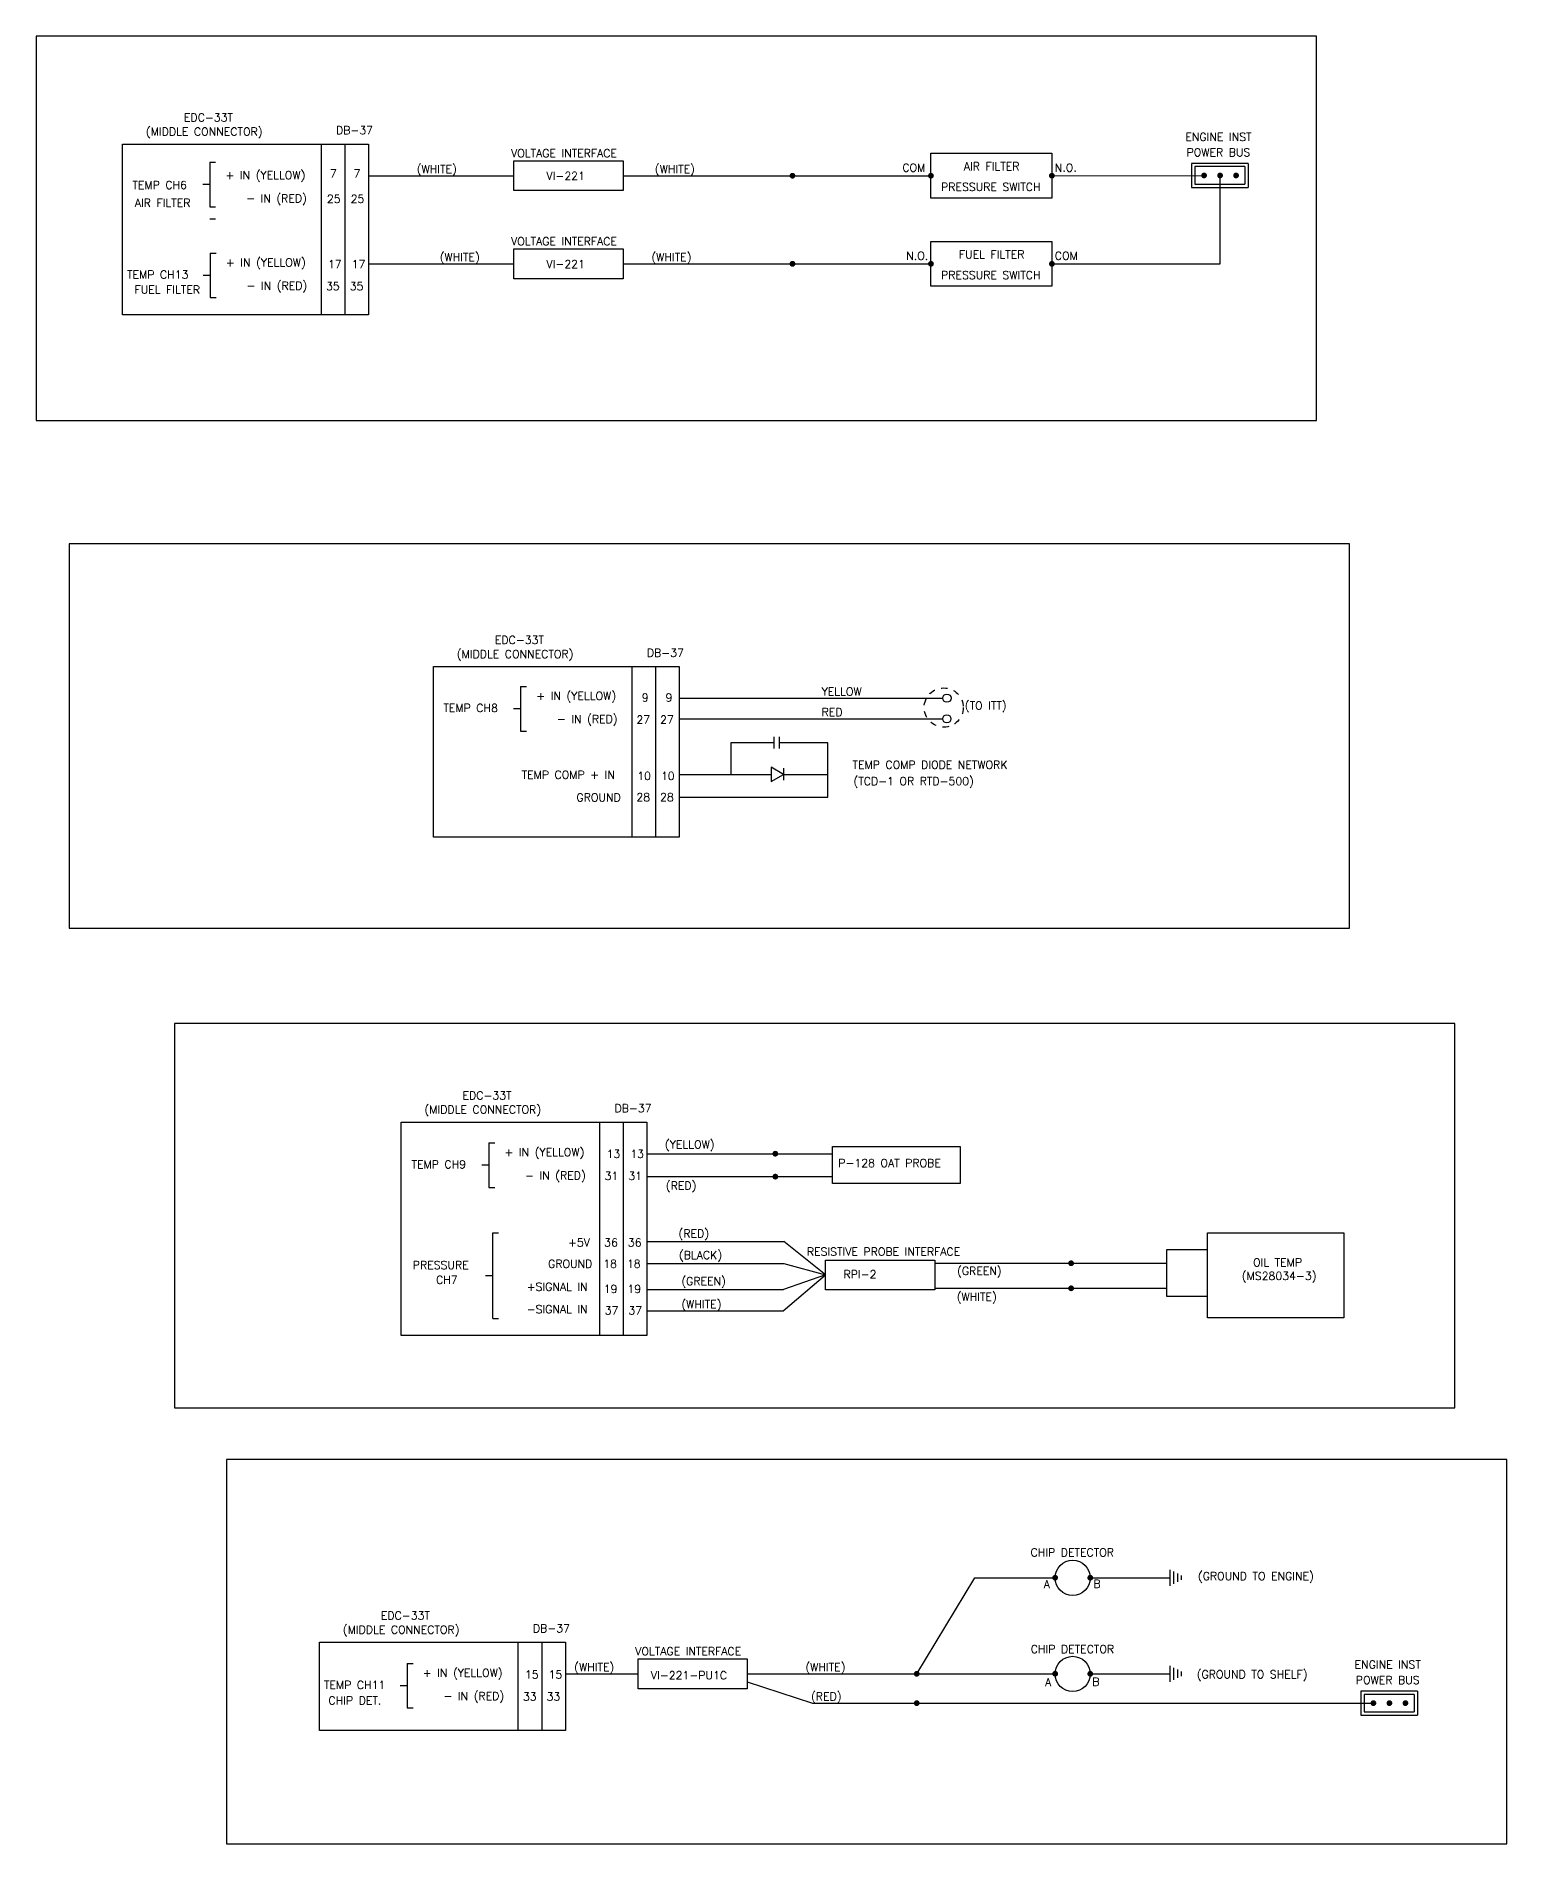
# Model space of a CAD drawing. Extents: x 0 to 32, y -112 to 21.
# Drawn here: x 2.39 to 25.37, y -86.49 to -58.26 of the extents above; entities that cross this region are included whole.
import ezdxf
from ezdxf.enums import TextEntityAlignment as Align

# ---------------------------------------------------------------- set-up
doc = ezdxf.new("R2010")
doc.units = 0
doc.header["$LTSCALE"] = 0.3
doc.header["$MEASUREMENT"] = 0
doc.linetypes.add('HIDDEN', pattern=[0.375, 0.25, -0.125])
for name, color, linetype in [('1', 1, 'CONTINUOUS'), ('N', 2, 'CONTINUOUS'), ('NOTES', 2, 'CONTINUOUS'), ('TB', 1, 'CONTINUOUS'), ('W', 11, 'CONTINUOUS'), ('WIRE', 11, 'CONTINUOUS')]:
    doc.layers.add(name, color=color, linetype=linetype)
doc.styles.add('130', font='ROMANS', dxfattribs={"height": 0.125})

# ---------------------------------------------------------------- blocks, each defined once
blk = doc.blocks.new('GR')
at = {"layer": '1'}
for p, q in [((-0.125, 0), (0.125, 0)), ((-0.095, 0.06), (0.095, 0.06)), ((-0.065, 0.12), (0.065, 0.12)), ((-0.035, 0.18), (0.035, 0.18))]:
    blk.add_line(p, q, dxfattribs=at)

msp = doc.modelspace()

# ---------------------------------------------------------------- linework, layer by layer
at = {"layer": '1'}
for p, q in [((20.442, -60.252), (20.442, -60.627)), ((21.324, -60.252), (20.442, -60.252)), ((20.492, -60.302), (20.492, -60.577)), ((21.274, -60.302), (20.492, -60.302)), ((21.274, -60.302), (21.274, -60.577)), ((21.324, -60.252), (21.324, -60.627)), ((20.442, -60.627), (21.324, -60.627)), ((20.492, -60.577), (21.274, -60.577)), ((23.087, -84.11), (23.087, -84.485)), ((23.969, -84.11), (23.087, -84.11)), ((23.969, -84.11), (23.969, -84.485)), ((23.137, -84.16), (23.137, -84.435)), ((23.919, -84.16), (23.137, -84.16)), ((23.919, -84.16), (23.919, -84.435)), ((23.087, -84.485), (23.969, -84.485)), ((23.137, -84.435), (23.919, -84.435))]:
    msp.add_line(p, q, dxfattribs=at)
at = {"layer": '1', "const_width": 0.045}
for points in [[(14.185, -60.444, 1), (14.23, -60.444, 1)], [(16.348, -60.444, 1), (16.393, -60.444, 1)], [(18.237, -60.444, 1), (18.282, -60.444, 1)], [(20.614, -60.44, 1), (20.659, -60.44, 1)], [(20.864, -60.44, 1), (20.909, -60.44, 1)], [(21.114, -60.44, 1), (21.159, -60.44, 1)], [(14.185, -61.82, 1), (14.23, -61.82, 1)], [(16.348, -61.82, 1), (16.393, -61.82, 1)], [(18.237, -61.82, 1), (18.282, -61.82, 1)], [(13.917, -75.717, 1), (13.962, -75.717, 1)], [(13.917, -76.075, 1), (13.962, -76.075, 1)], [(18.537, -77.428, 1), (18.582, -77.428, 1)], [(18.537, -77.819, 1), (18.582, -77.819, 1)], [(18.288, -82.339, 1), (18.333, -82.339, 1)], [(18.836, -82.339, 1), (18.881, -82.339, 1)], [(16.126, -83.839, 1), (16.171, -83.839, 1)], [(18.288, -83.839, 1), (18.333, -83.839, 1)], [(18.836, -83.839, 1), (18.881, -83.839, 1)], [(16.126, -84.297, 1), (16.171, -84.297, 1)], [(23.259, -84.297, 1), (23.304, -84.297, 1)], [(23.509, -84.297, 1), (23.554, -84.297, 1)], [(23.759, -84.297, 1), (23.804, -84.297, 1)]]:
    msp.add_lwpolyline(points, format="xyb", close=True, dxfattribs=at)
at = {"layer": '1', "color": 6}
for centre in [(16.619, -68.603), (16.618, -68.926)]:
    msp.add_circle(centre, 0.0645, dxfattribs=at)
at = {"layer": 'NOTES'}
for p, q in [((2.394, -58.265), (2.394, -64.265)), ((22.394, -58.265), (2.394, -58.265)), ((22.394, -64.265), (22.394, -58.265)), ((5.105, -60.233), (5.105, -60.928)), ((5.105, -60.233), (5.197, -60.233)), ((5.105, -60.581), (4.995, -60.581)), ((5.105, -60.928), (5.197, -60.928)), ((5.105, -61.117), (5.197, -61.117)), ((5.113, -61.652), (5.113, -62.348)), ((5.113, -61.652), (5.205, -61.652)), ((5.113, -62), (5.003, -62)), ((5.113, -62.348), (5.205, -62.348)), ((2.394, -64.265), (22.394, -64.265)), ((2.907, -66.194), (2.907, -72.194)), ((22.907, -66.194), (2.907, -66.194)), ((22.907, -72.194), (22.907, -66.194)), ((9.961, -68.42), (9.961, -69.116)), ((9.961, -68.42), (10.053, -68.42)), ((9.961, -68.768), (9.852, -68.768)), ((9.961, -69.116), (10.053, -69.116)), ((2.907, -72.194), (22.907, -72.194)), ((4.555, -73.685), (4.555, -79.685)), ((24.555, -73.685), (4.555, -73.685)), ((24.555, -79.685), (24.555, -73.685)), ((9.464, -75.547), (9.557, -75.547)), ((9.464, -75.547), (9.464, -76.243)), ((9.464, -75.895), (9.355, -75.895)), ((9.464, -76.243), (9.557, -76.243)), ((9.524, -76.955), (9.524, -78.289)), ((9.525, -76.954), (9.617, -76.954)), ((9.524, -77.622), (9.414, -77.622)), ((9.526, -78.29), (9.618, -78.29)), ((4.555, -79.685), (24.555, -79.685)), ((5.366, -80.495), (5.366, -86.495)), ((25.366, -80.495), (5.366, -80.495)), ((25.366, -86.495), (25.366, -80.495)), ((8.189, -83.677), (8.189, -84.373)), ((8.189, -83.677), (8.281, -83.677)), ((8.189, -84.025), (8.079, -84.025)), ((8.189, -84.373), (8.281, -84.373)), ((5.366, -86.495), (25.366, -86.495))]:
    msp.add_line(p, q, dxfattribs=at)
at = {"layer": 'TB'}
for p, q in [((6.844, -59.951), (6.844, -62.614)), ((7.214, -59.951), (7.214, -62.614)), ((11.7, -68.111), (11.7, -70.774)), ((12.07, -68.111), (12.07, -70.774)), ((11.195, -75.224), (11.195, -78.554)), ((11.565, -75.224), (11.565, -78.554)), ((9.92, -83.346), (9.92, -84.727)), ((10.29, -83.346), (10.29, -84.727))]:
    msp.add_line(p, q, dxfattribs=at)
for points in [[(3.743, -59.951), (7.584, -59.951), (7.584, -62.614), (3.743, -62.614)], [(16.37, -60.094), (18.26, -60.094), (18.26, -60.794), (16.37, -60.794)], [(9.856, -60.211), (11.562, -60.211), (11.562, -60.677), (9.856, -60.677)], [(16.37, -61.47), (18.26, -61.47), (18.26, -62.17), (16.37, -62.17)], [(9.856, -61.587), (11.562, -61.587), (11.562, -62.053), (9.856, -62.053)], [(8.599, -68.111), (12.44, -68.111), (12.44, -70.774), (8.599, -70.774)], [(8.094, -75.224), (11.935, -75.224), (11.935, -78.554), (8.094, -78.554)], [(14.835, -75.607), (16.826, -75.607), (16.826, -76.182), (14.835, -76.182)], [(20.692, -76.955), (22.817, -76.955), (22.817, -78.278), (20.692, -78.278)], [(14.724, -77.377), (16.43, -77.377), (16.43, -77.843), (14.724, -77.843)], [(6.819, -83.346), (10.66, -83.346), (10.66, -84.727), (6.819, -84.727)], [(11.797, -83.606), (13.502, -83.606), (13.502, -84.072), (11.797, -84.072)]]:
    msp.add_lwpolyline(points, close=True, dxfattribs=at)
for centre in [(18.583, -82.341), (18.583, -83.841)]:
    msp.add_circle(centre, 0.275, dxfattribs=at)
at = {"layer": 'W'}
for p, q in [((7.584, -60.444), (9.856, -60.444)), ((11.562, -60.444), (16.37, -60.444)), ((18.26, -60.444), (20.637, -60.44)), ((20.887, -61.822), (20.887, -60.44)), ((7.584, -61.82), (9.856, -61.82)), ((11.562, -61.82), (14.208, -61.82)), ((14.23, -61.82), (16.37, -61.82)), ((18.26, -61.82), (20.887, -61.822)), ((12.44, -68.603), (16.552, -68.603)), ((12.44, -68.926), (16.552, -68.926)), ((13.916, -69.301), (13.243, -69.301)), ((13.243, -69.301), (13.243, -69.793)), ((13.916, -69.205), (13.916, -69.388)), ((14.001, -69.205), (14.001, -69.388)), ((14.759, -69.301), (14.001, -69.301)), ((14.759, -69.794), (14.759, -69.301)), ((14.067, -69.698), (14.067, -69.881)), ((12.44, -69.793), (13.876, -69.793)), ((14.067, -69.794), (14.759, -69.794)), ((14.759, -70.15), (14.759, -69.794)), ((12.44, -70.15), (14.759, -70.15)), ((11.935, -75.717), (14.835, -75.717)), ((11.935, -76.075), (14.835, -76.075)), ((11.935, -77.088), (14.071, -77.088)), ((14.724, -77.61), (14.071, -77.088)), ((11.935, -77.433), (14.071, -77.433)), ((14.063, -78.172), (14.724, -77.61)), ((14.724, -77.61), (14.068, -77.839)), ((14.071, -77.433), (14.724, -77.61)), ((16.43, -77.428), (18.196, -77.428)), ((18.196, -77.428), (20.049, -77.428)), ((11.935, -77.84), (14.068, -77.839)), ((16.43, -77.819), (20.049, -77.819)), ((11.935, -78.172), (14.063, -78.172)), ((17.057, -82.339), (18.311, -82.339)), ((18.859, -82.339), (20.1, -82.339)), ((10.66, -83.839), (11.797, -83.839)), ((13.502, -83.839), (18.311, -83.839)), ((18.859, -83.839), (20.1, -83.839)), ((13.502, -83.963), (14.521, -84.297)), ((14.521, -84.297), (18.311, -84.297)), ((18.311, -84.297), (23.281, -84.297))]:
    msp.add_line(p, q, dxfattribs=at)
at = {"layer": 'W', "color": 1}
for p, q in [((20.692, -77.22), (20.049, -77.22)), ((20.049, -77.22), (20.049, -77.944)), ((20.049, -77.944), (20.692, -77.944))]:
    msp.add_line(p, q, dxfattribs=at)
at = {"layer": 'W', "flags": 128}
msp.add_lwpolyline([(14.067, -69.794), (13.876, -69.683), (13.876, -69.903)], close=True, dxfattribs=at)
at = {"layer": 'W', "linetype": 'HIDDEN'}
msp.add_circle((16.57, -68.749), 0.306, dxfattribs=at)
at = {"layer": 'WIRE'}
msp.add_line((16.148, -83.839), (17.057, -82.339), dxfattribs=at)

# ---------------------------------------------------------------- block references
at = {"layer": 'W', "rotation": 270}
for p in [(20.1, -82.339), (20.1, -83.839)]:
    msp.add_blockref('GR', p, dxfattribs=at)

# ---------------------------------------------------------------- texts
at = {"layer": 'N', "style": '130'}
for s, p in [('EDC-33T', (5.085, -59.597)), ('(MIDDLE CONNECTOR)', (5.019, -59.818)), ('DB-37 ', (7.409, -59.797)), ('+ IN (YELLOW)', (5.975, -60.498)), ('7', (7.035, -60.474)), ('7', (7.405, -60.474)), ('AIR FILTER', (17.319, -60.36)), ('PRESSURE SWITCH', (17.305, -60.682)), ('AIR FILTER', (4.37, -60.931)), ('- IN (RED)', (6.148, -60.86)), ('25', (7.042, -60.868)), ('25', (7.413, -60.868)), ('+ IN (YELLOW)', (5.981, -61.862)), ('17', (7.059, -61.888)), ('17', (7.429, -61.888)), ('FUEL FILTER', (17.319, -61.736)), ('- IN (RED)', (6.154, -62.224)), ('PRESSURE SWITCH', (17.305, -62.058)), ('FUEL FILTER', (4.442, -62.286)), ('35', (7.028, -62.233)), ('35', (7.398, -62.233)), ('EDC-33T', (9.942, -67.757)), ('(MIDDLE CONNECTOR)', (9.875, -67.977)), ('DB-37 ', (12.265, -67.957)), ('+ IN (YELLOW)', (10.829, -68.63)), ('9', (11.907, -68.656)), ('9', (12.278, -68.656)), ('- IN (RED)', (11.002, -68.992)), ('27', (11.876, -69.001)), ('27', (12.247, -69.001)), ('TEMP COMP DIODE NETWORK       ', (16.656, -69.706)), ('TEMP COMP + IN', (10.705, -69.861)), ('10', (11.89, -69.879)), ('10', (12.26, -69.879)), ('GROUND', (11.179, -70.216)), ('28', (11.876, -70.211)), ('28', (12.246, -70.211)), ('EDC-33T', (9.437, -74.87)), ('(MIDDLE CONNECTOR)', (9.37, -75.091)), ('DB-37 ', (11.76, -75.07)), ('+ IN (YELLOW)', (10.333, -75.757)), ('13', (11.411, -75.782)), ('13', (11.781, -75.782)), ('- IN (RED)', (10.505, -76.119)), ('31', (11.38, -76.127)), ('31', (11.75, -76.127)), ('+5V', (10.872, -77.166)), ('36', (11.373, -77.166)), ('36', (11.743, -77.166)), (' GROUND', (10.693, -77.499)), ('18', (11.359, -77.498)), ('18', (11.729, -77.498)), ('(MS28034-3)', (21.809, -77.688)), ('OIL TEMP', (21.784, -77.478)), ('+SIGNAL IN', (10.532, -77.858)), ('19', (11.366, -77.892)), ('19', (11.736, -77.892)), ('-SIGNAL IN', (10.532, -78.209)), ('37', (11.381, -78.227)), ('37', (11.751, -78.227)), ('CHIP DETECTOR', (18.578, -82.006)), ('(GROUND TO ENGINE)', (21.446, -82.376)), ('EDC-33T', (8.161, -82.992)), ('(MIDDLE CONNECTOR)', (8.095, -83.213)), ('DB-37 ', (10.485, -83.192)), ('CHIP DETECTOR', (18.58, -83.516)), ('+ IN (YELLOW)', (9.057, -83.887)), ('15', (10.135, -83.913)), ('15', (10.505, -83.913)), ('(GROUND TO SHELF)', (21.387, -83.91)), ('- IN (RED)', (9.23, -84.249)), ('CHIP DET.', (7.372, -84.319)), ('33', (10.104, -84.258)), ('33', (10.474, -84.258))]:
    msp.add_text(s, height=0.125, dxfattribs=at).set_placement(p, align=Align.CENTER)
for s, p in [('ENGINE INST', (20.861, -59.838)), ('POWER BUS', (20.861, -60.079)), ('ENGINE INST', (23.505, -83.695)), ('POWER BUS', (23.505, -83.936))]:
    msp.add_text(s, height=0.125, dxfattribs=at).set_placement(p, align=Align.MIDDLE)
for s, p in [('VOLTAGE INTERFACE', (9.811, -60.155)), ('(WHITE)', (8.338, -60.402)), ('VI-221', (10.365, -60.51)), ('(WHITE)', (12.058, -60.402)), ('COM', (15.923, -60.381)), ('N.O.', (18.305, -60.381)), ('TEMP CH6', (3.898, -60.652)), ('VOLTAGE INTERFACE', (9.811, -61.531)), ('(WHITE)', (8.696, -61.778)), ('VI-221', (10.365, -61.886)), ('(WHITE)', (12.003, -61.778)), ('N.O.', (15.984, -61.757)), ('COM', (18.305, -61.757)), ('TEMP CH13', (3.813, -62.051)), ('YELLOW', (14.662, -68.562)), ('TEMP CH8', (8.754, -68.819)), ('RED', (14.662, -68.884)), ('(TO ITT)', (16.9, -68.781)), ('(YELLOW)', (12.215, -75.635)), ('TEMP CH9', (8.257, -75.946)), ('P-128 OAT PROBE', (14.923, -75.926)), ('(RED)', (12.23, -76.278)), ('(RED)', (12.428, -77.026)), ('(BLACK)', (12.434, -77.362)), ('RESISTIVE PROBE INTERFACE', (14.432, -77.309)), ('PRESSURE', (8.277, -77.519)), ('CH7', (8.64, -77.749)), ('(GREEN)', (12.471, -77.77)), ('RPI-2', (15.005, -77.663)), ('(GREEN)', (16.779, -77.61)), ('(WHITE)', (16.772, -78.015)), ('(WHITE)', (12.471, -78.131)), ('A', (18.132, -82.503)), ('B', (18.908, -82.496)), ('VOLTAGE INTERFACE', (11.751, -83.55)), ('(WHITE)', (10.798, -83.797)), ('VI-221-PU1C', (11.996, -83.925)), ('(WHITE)', (14.408, -83.797)), ('TEMP CH11', (6.889, -84.076)), ('(RED)', (14.497, -84.255)), ('A', (18.152, -84.031)), ('B', (18.889, -84.025))]:
    msp.add_text(s, height=0.125, dxfattribs=at).set_placement(p)
at = {"layer": 'N', "insert": (15.16, -69.837), "char_height": 0.125, "attachment_point": 1, "style": '130'}
msp.add_mtext_dynamic_manual_height_columns('(TCD-1 OR RTD-500)', width=2.6169, gutter_width=0.6, heights=[0], dxfattribs=at)

doc.saveas('drawing.dxf')
